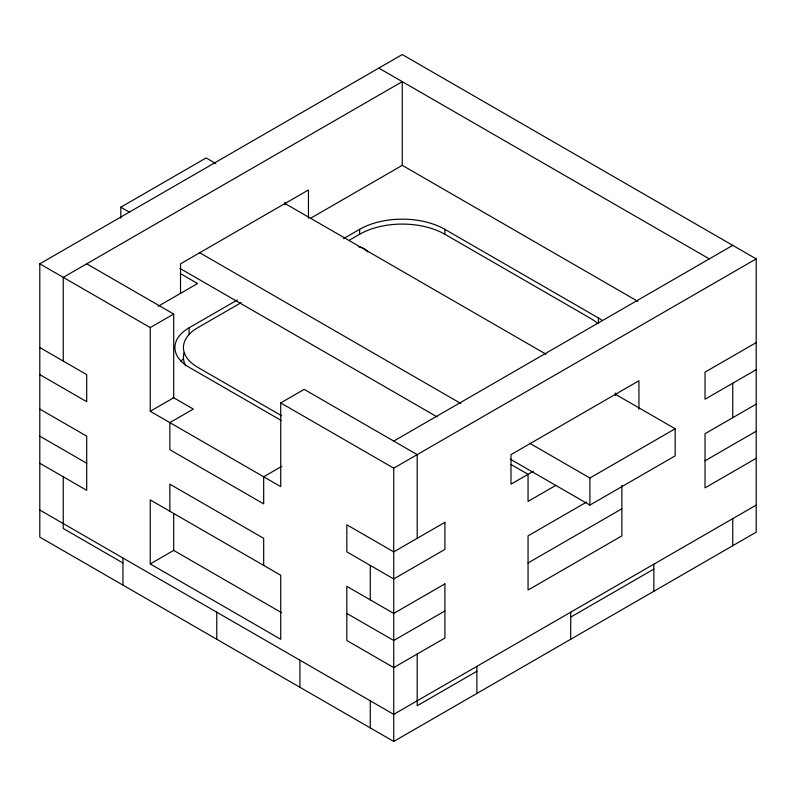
<?xml version="1.0" encoding="UTF-8"?>
<svg xmlns="http://www.w3.org/2000/svg" width="796" height="796" viewBox="0 0 796 796"><rect width="100%" height="100%" fill="white"/><g stroke="black" fill="none" stroke-linecap="round" stroke-linejoin="round"><path stroke-width="1.19" d="M120.823 218.273L120.823 207.199L206.104 157.956L215.786 163.548M39.8 263.824L402.269 54.556L756.2 258.899L756.2 532.176L393.731 741.444L39.8 537.101L39.8 263.824L150.245 327.584L173.697 314.042L173.697 397.751L150.245 411.293L150.245 327.584M158.135 306.291L197.577 283.515L180.523 273.675M310.579 218.273L402.269 165.339L637.865 301.366M281.306 420.487L189.05 367.225A48.248 27.85 0 0 1 189.05 327.833L237.327 299.963M343.534 238.641L359.623 229.357A60.307 34.815 0 0 1 444.904 229.357L598.423 317.982A60.307 34.815 0 0 1 602.084 320.3M241.128 302.689L197.577 327.833A48.248 27.85 0 0 0 197.577 367.225L281.635 415.761M349.494 240.123L359.623 234.283A60.307 34.815 0 0 1 444.904 234.283L589.896 317.982A60.307 34.815 0 0 1 596.94 322.877M150.245 411.293L280.729 486.635L280.729 402.925L304.181 389.383L417.194 454.625L417.194 538.335M281.794 466.317L263.675 476.784L263.675 503.868L169.856 449.7L169.856 422.616L193.319 409.074L173.06 397.383M150.245 563.936L280.729 639.278L280.729 575.259L150.245 499.928L150.245 563.936L173.697 550.394L173.697 513.47M393.731 441.084L732.748 245.357M280.729 402.925L393.731 468.167L756.2 258.899M533.39 471.242L511.002 484.167L511.002 454.625L638.929 380.767L638.929 409.074M756.2 342.608L705.027 372.15L705.027 399.234L756.2 369.682M555.777 485.401L528.056 501.4L528.056 474.316L511.002 464.476M529.648 443.233L589.896 478.008L675.177 428.775L675.177 455.859L589.896 505.092L510.276 459.133M586.692 502.017L528.056 535.867L528.056 590.035L621.875 535.867L621.875 485.401M756.2 404.159L705.027 433.701L705.027 487.858L756.2 458.317M444.904 610.96L393.731 640.501L346.827 613.418M528.056 562.951L621.875 508.793M705.027 460.785L756.2 431.233M756.2 505.102L393.731 714.36L39.8 510.017M476.894 671.277L417.194 705.744L417.194 654.043M570.702 617.119L653.854 569.11M378.806 68.098L709.296 258.899M284.64 203.298L546.076 354.24M614.93 393.99L675.177 428.775M120.823 207.199L129.43 212.164M199.358 252.541L460.794 403.473M179.995 268.441L437.123 416.895M86.704 263.824L173.697 314.042M39.8 347.534L86.704 374.608L86.704 401.691L39.8 374.608M39.8 409.074L86.704 436.158L86.704 490.326L39.8 463.242M39.8 436.158L86.704 463.242M173.568 550.325L281.724 612.761M122.952 562.951L63.252 528.484L63.252 476.784M732.748 383.224L732.748 417.691M732.748 518.634L732.748 545.718M653.854 564.185L653.854 591.269M615.477 393.075L615.477 395.532M598.423 317.982L598.423 323.067M589.896 478.008L589.896 505.092M570.702 612.194L570.702 639.278M476.894 666.351L476.894 693.435M444.904 229.357L444.904 234.432M402.269 165.339L402.269 81.64L63.252 277.366L63.252 361.066M393.731 468.167L393.731 741.444M370.279 565.409L370.279 599.885M370.279 700.818L370.279 727.902M359.623 229.357L359.623 234.432M308.45 218.273L308.45 189.965L180.523 263.824L180.523 293.366M299.923 660.202L299.923 687.286M284.998 202.274L284.998 204.731M263.675 565.419L263.675 538.335L169.856 484.167L169.856 511.251M216.771 612.194L216.771 639.278M189.05 327.833L189.05 334.609M122.952 558.026L122.952 585.11M358.877 246.869A12.796 7.383 0 0 1 367.652 251.944M185.717 365.822A48.248 27.85 0 0 1 184.165 352.608M180.981 361.095A48.248 27.85 0 0 1 183.408 358.827M444.904 522.325L393.731 551.877L346.827 524.793L346.827 551.877L393.731 578.951L444.904 549.409L444.904 522.325M444.904 583.876L393.731 613.418L346.827 586.344L346.827 640.501L393.731 667.585L444.904 638.044L444.904 583.876"/></g></svg>
